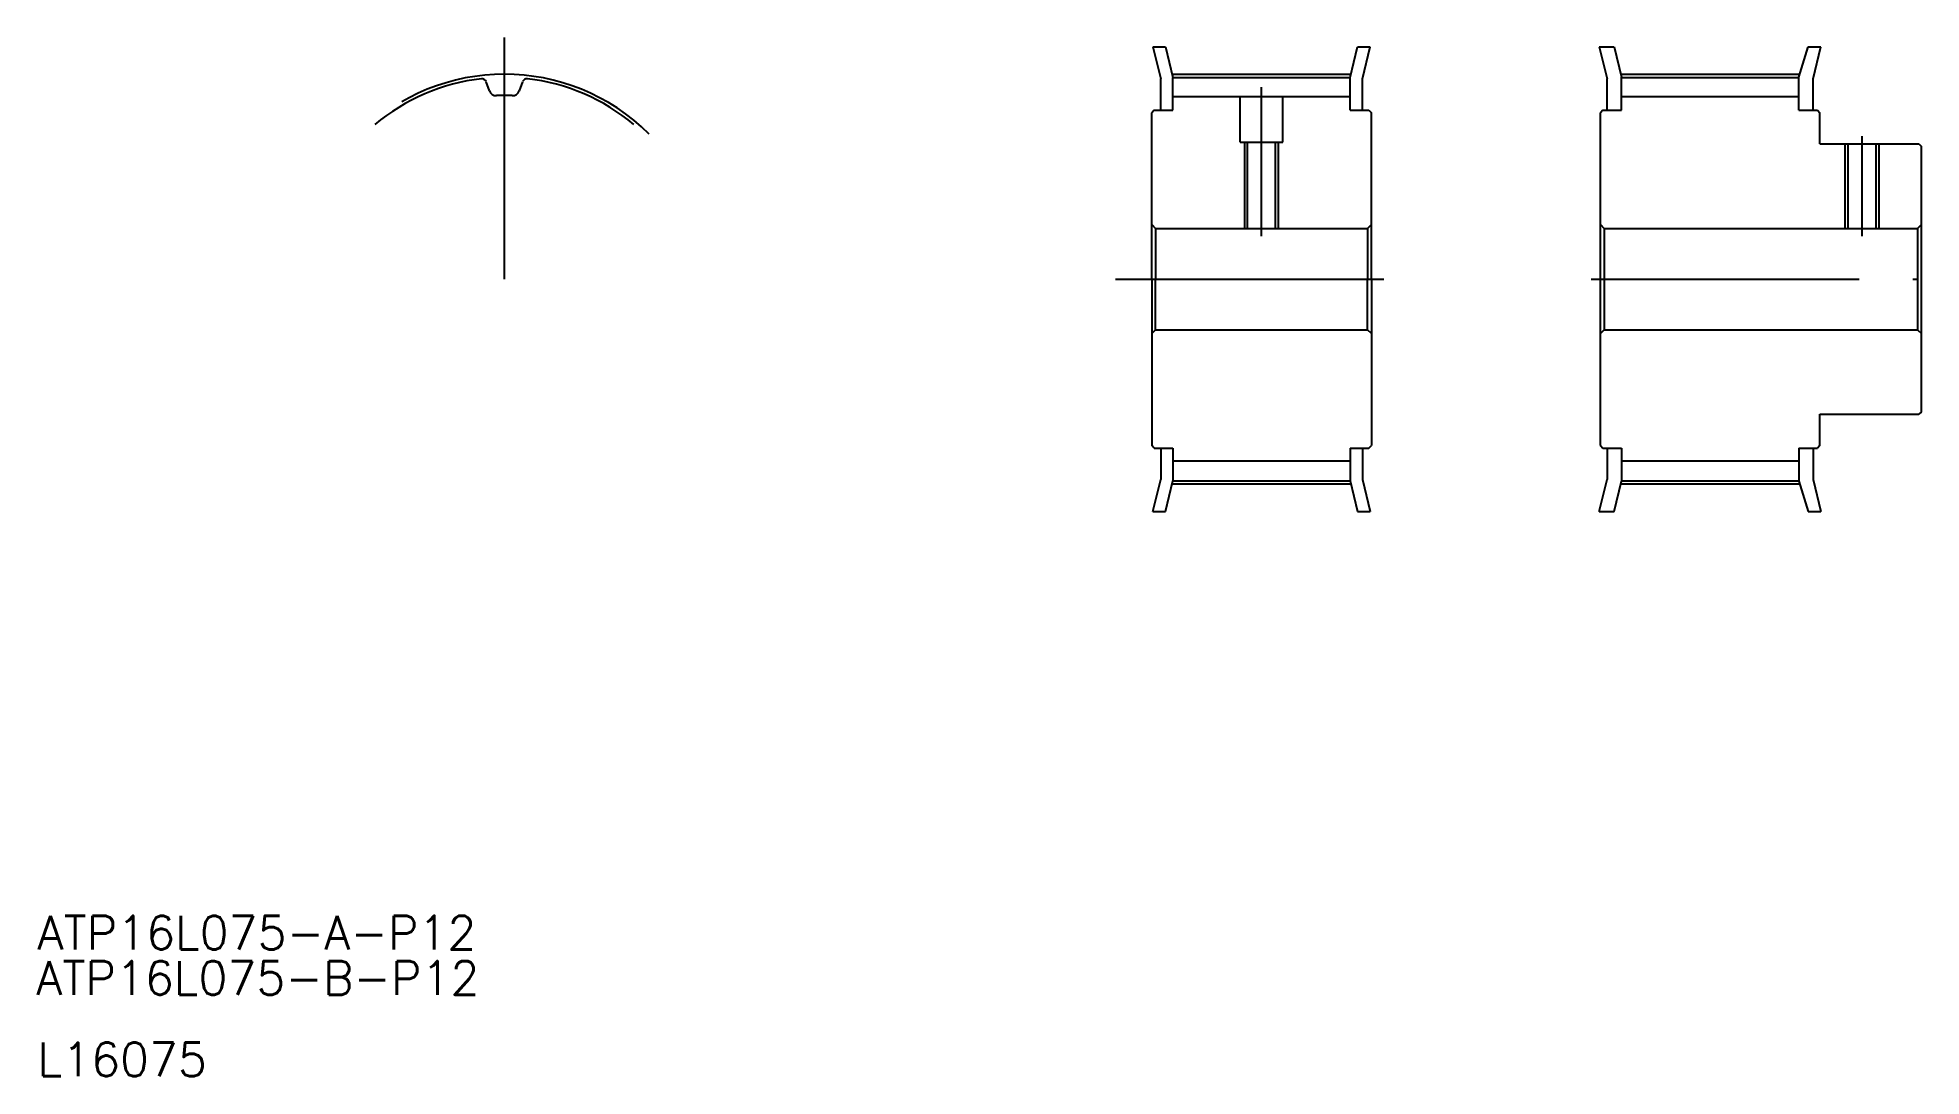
# Model space of a CAD drawing. Extents: x 10 to 233, y 10 to 133.
import ezdxf

# ---------------------------------------------------------------- set-up
doc = ezdxf.new("R2010")
doc.units = 0
doc.linetypes.add('CENTER', pattern=[50.8, 31.75, -6.35, 6.35, -6.35])
doc.linetypes.add('DASHED', pattern=[19.05, 12.7, -6.35])
doc.layers.get('0').update_dxf_attribs({"linetype": 'CONTINUOUS'})
doc.layers.add('CENTER', color=1, linetype='CENTER')
doc.styles.get("Standard").update_dxf_attribs({"font": 'txt', "bigfont": 'BIGFONT'})

msp = doc.modelspace()

# ---------------------------------------------------------------- linework, layer by layer
at = {"color": 7, "linetype": 'CONTINUOUS'}
for p, q in [((142.04, 131.87), (142.97, 128.09)), ((142.04, 131.87), (143.53, 131.87)), ((143.53, 131.87), (144.41, 128.24)), ((165.41, 128.24), (166.28, 131.87)), ((166.28, 131.87), (167.77, 131.87)), ((166.85, 128.09), (167.77, 131.87)), ((194.89, 131.87), (195.82, 128.09)), ((194.89, 131.87), (196.63, 131.87)), ((196.63, 131.87), (197.51, 128.28)), ((218.51, 128.28), (219.63, 131.87)), ((219.63, 131.87), (221.12, 131.87)), ((220.2, 128.09), (221.12, 131.87)), ((63.5, 126.66), (63.11, 127.74)), ((67.04, 126.66), (67.44, 127.74)), ((142.97, 124.37), (142.97, 128.09)), ((144.41, 128.25), (165.41, 128.25)), ((144.41, 124.37), (144.41, 128.24)), ((165.41, 124.37), (165.41, 128.24)), ((166.85, 124.37), (166.85, 128.09)), ((195.82, 124.37), (195.82, 128.09)), ((197.51, 124.37), (197.51, 128.28)), ((197.51, 128.25), (218.51, 128.25)), ((218.51, 124.37), (218.51, 128.28)), ((220.2, 124.37), (220.2, 128.09)), ((165.41, 125.94), (144.41, 125.94)), ((218.51, 125.94), (197.51, 125.94)), ((142.21, 124.37), (141.91, 124.07)), ((141.91, 104.37), (141.91, 124.07)), ((142.21, 124.37), (144.41, 124.37)), ((165.41, 124.37), (167.61, 124.37)), ((167.61, 124.37), (167.91, 124.07)), ((167.91, 104.37), (167.91, 124.07)), ((195.31, 124.37), (195.01, 124.07)), ((195.01, 84.67), (195.01, 124.07)), ((195.31, 124.37), (197.51, 124.37)), ((218.51, 124.37), (220.71, 124.37)), ((220.71, 124.37), (221.01, 124.07)), ((221.01, 120.37), (221.01, 124.07)), ((221.01, 120.37), (232.71, 120.37)), ((232.71, 120.37), (233.01, 120.07)), ((233.01, 88.67), (233.01, 120.07)), ((141.91, 110.82), (142.36, 110.37)), ((142.36, 110.37), (167.46, 110.37)), ((142.36, 110.37), (142.36, 104.37)), ((167.91, 110.82), (167.46, 110.37)), ((167.46, 110.37), (167.46, 104.37)), ((195.01, 110.82), (195.46, 110.37)), ((195.46, 110.37), (232.56, 110.37)), ((195.46, 110.37), (195.46, 98.37)), ((232.56, 110.37), (233.01, 110.82)), ((232.56, 110.37), (232.56, 98.37)), ((141.91, 104.37), (141.91, 84.67)), ((142.36, 98.37), (142.36, 104.37)), ((167.46, 98.37), (167.46, 104.37)), ((167.91, 104.37), (167.91, 84.67)), ((141.91, 97.92), (142.36, 98.37)), ((142.36, 98.37), (167.46, 98.37)), ((167.91, 97.92), (167.46, 98.37)), ((195.01, 97.92), (195.46, 98.37)), ((195.46, 98.37), (232.56, 98.37)), ((204.73, 98.37), (204.73, 98.37)), ((214.01, 98.37), (214.01, 98.37)), ((232.56, 98.37), (233.01, 97.92)), ((221.01, 88.37), (232.71, 88.37)), ((221.01, 84.67), (221.01, 88.37)), ((233.01, 88.67), (232.71, 88.37)), ((142.21, 84.37), (141.91, 84.67)), ((142.21, 84.37), (144.41, 84.37)), ((142.97, 84.37), (142.97, 80.65)), ((144.41, 84.37), (144.41, 80.5)), ((165.41, 82.8), (144.41, 82.8)), ((165.41, 84.37), (167.61, 84.37)), ((165.41, 84.37), (165.41, 80.5)), ((166.85, 84.37), (166.85, 80.65)), ((167.61, 84.37), (167.91, 84.67)), ((195.01, 84.67), (195.31, 84.37)), ((195.31, 84.37), (197.51, 84.37)), ((195.82, 84.37), (195.82, 80.65)), ((197.51, 84.37), (197.51, 80.46)), ((218.51, 82.8), (197.51, 82.8)), ((218.51, 84.37), (220.71, 84.37)), ((218.51, 84.37), (218.51, 80.46)), ((220.2, 84.37), (220.2, 80.65)), ((221.01, 84.67), (220.71, 84.37)), ((142.04, 76.87), (142.97, 80.65)), ((143.53, 76.87), (144.41, 80.5)), ((144.41, 80.5), (165.41, 80.5)), ((165.41, 80.5), (166.28, 76.87)), ((166.85, 80.65), (167.77, 76.87)), ((194.89, 76.87), (195.82, 80.65)), ((196.63, 76.87), (197.51, 80.46)), ((197.51, 80.5), (218.51, 80.5)), ((218.51, 80.46), (219.63, 76.87)), ((220.2, 80.65), (221.12, 76.87)), ((142.04, 76.87), (143.53, 76.87)), ((166.28, 76.87), (167.77, 76.87)), ((194.89, 76.87), (196.63, 76.87)), ((219.63, 76.87), (221.12, 76.87))]:
    msp.add_line(p, q, dxfattribs=at)
at = {"color": 3, "linetype": 'DASHED'}
for p, q in [((152.38, 120.57), (152.38, 125.94)), ((157.43, 120.57), (157.43, 125.94)), ((152.38, 120.57), (157.43, 120.57)), ((152.91, 110.37), (152.91, 120.57)), ((153.25, 110.37), (153.25, 120.57)), ((156.57, 110.37), (156.57, 120.57)), ((156.91, 110.37), (156.91, 120.57)), ((224.01, 110.37), (224.01, 120.37)), ((224.35, 110.37), (224.35, 120.37)), ((227.67, 110.37), (227.67, 120.37)), ((228.01, 110.37), (228.01, 120.37))]:
    msp.add_line(p, q, dxfattribs=at)
at = {"color": 7, "linetype": 'CONTINUOUS'}
for centre, radius, start, end in [((65.27, 104.37), 23.87, 96.5461, 130), ((62.61, 127.56), 0.53, 20, 96.5461), ((67.93, 127.56), 0.53, 83.4539, 160), ((65.27, 104.37), 23.87, 50, 83.4539), ((64.31, 126.95), 0.86, 200, 272.4356), ((65.27, 104.37), 21.74, 87.5644, 92.4356), ((66.23, 126.95), 0.86, 267.5644, 340)]:
    msp.add_arc(centre, radius, start, end, dxfattribs=at)
at = {"layer": 'CENTER', "color": 1, "linetype": 'CENTER'}
for p, q in [((65.27, 104.37), (65.27, 132.95)), ((144.32, 128.63), (165.5, 128.63)), ((197.42, 128.63), (218.6, 128.63)), ((154.91, 109.47), (154.91, 127.1)), ((226.01, 109.47), (226.01, 121.27)), ((137.61, 104.37), (169.71, 104.37)), ((193.91, 104.37), (232.66, 104.37)), ((144.32, 80.12), (165.5, 80.12)), ((197.42, 80.12), (218.6, 80.12))]:
    msp.add_line(p, q, dxfattribs=at)
msp.add_arc((65.27, 104.37), 24.25, 45, 135, dxfattribs=at)

# ---------------------------------------------------------------- texts
at = {"color": 7, "linetype": 'CONTINUOUS'}
for s, p in [('ATP16L075-A-P12', (10, 25)), ('ATP16L075-B-P12', (9.85, 19.65)), ('L16075', (10, 10))]:
    msp.add_text(s, height=4, dxfattribs=at).set_placement(p)

doc.saveas('drawing.dxf')
